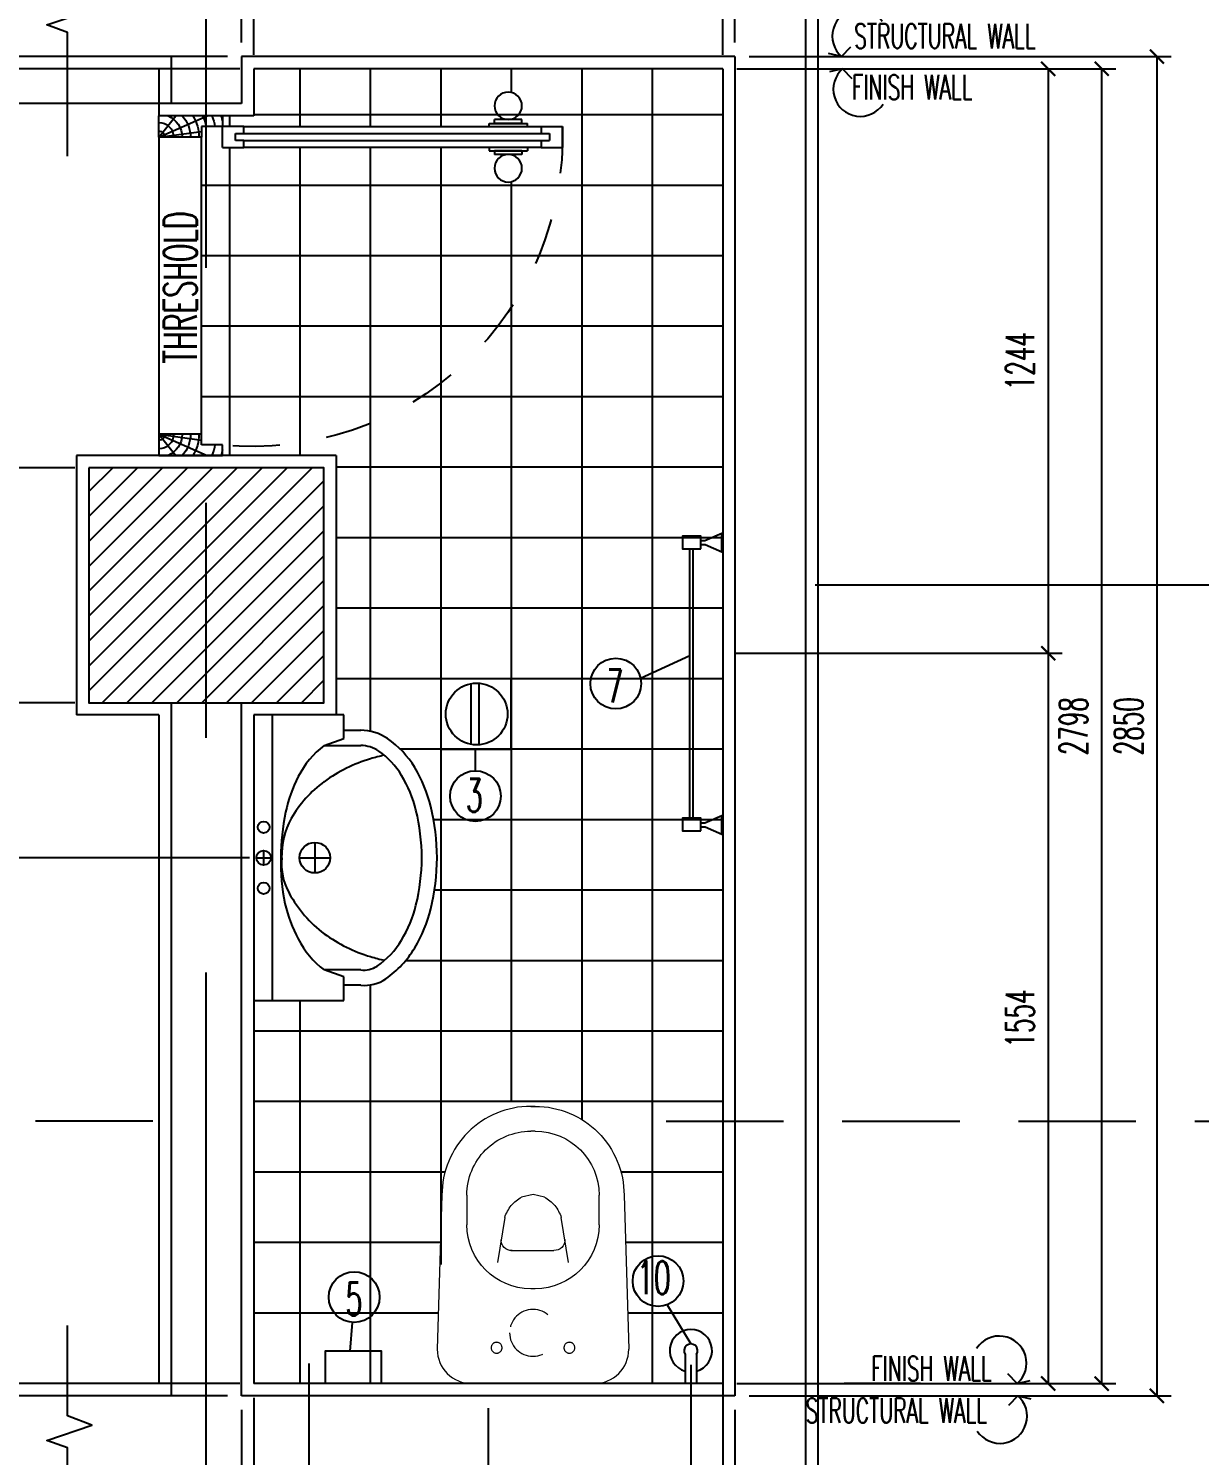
# Model space of a CAD drawing. Extents: x 417682.5 to 417711.4, y 43413.5 to 43433.4.
# Drawn here: x 417690.766 to 417693.258, y 43428.8 to 43431.837 of the extents above; entities that cross this region are included whole.
import ezdxf

# ---------------------------------------------------------------- set-up
doc = ezdxf.new("R2010")
doc.units = 0
doc.header["$MEASUREMENT"] = 0
doc.header["$PDMODE"] = 3
doc.header["$PDSIZE"] = 0.1
for name, pattern in [('CENTERX2', [4, 2.5, -0.5, 0.5, -0.5]), ('HIDDEN', [0.375, 0.25, -0.125]), ('HIDDEN2', [0.1875, 0.125, -0.0625])]:
    doc.linetypes.add(name, pattern=pattern)
doc.layers.get('0').update_dxf_attribs({"linetype": 'CONTINUOUS'})
doc.layers.get('DEFPOINTS').update_dxf_attribs({"linetype": 'CONTINUOUS'})
for name, color, linetype in [('2', 2, 'CONTINUOUS'), ('AXES', 11, 'CENTERX2'), ('COL', 2, 'CONTINUOUS'), ('DIM', 4, 'CONTINUOUS'), ('DIM-NEW', 4, 'CONTINUOUS'), ('Dimout', 4, 'CONTINUOUS'), ('DOOR', 4, 'CONTINUOUS'), ('DW', 7, 'CONTINUOUS'), ('ELE', 3, 'CONTINUOUS'), ('ELEV-MARK', 6, 'CONTINUOUS'), ('FIX', 3, 'CONTINUOUS'), ('HAT', 8, 'CONTINUOUS'), ('Hatch', 11, 'CONTINUOUS'), ('JUMP', 2, 'CONTINUOUS'), ('Plaster', 7, 'CONTINUOUS'), ('SUNI-FUR', 3, 'CONTINUOUS'), ('Tile', 5, 'CONTINUOUS'), ('TXT', 2, 'CONTINUOUS'), ('WALL', 6, 'CONTINUOUS')]:
    doc.layers.add(name, color=color, linetype=linetype)
doc.styles.add('ROMANS', font='ROMANS.shx', dxfattribs={"width": 0.6})
doc.dimstyles.new('R50', dxfattribs={"dimscale": 0, "dimtxt": 0.06, "dimasz": 0.03, "dimexe": 0.03, "dimexo": 0.03, "dimgap": 0.03, "dimtad": 1, "dimdec": 0, "dimlfac": 1000, "dimzin": 13, "dimdsep": 46, "dimtxsty": 'ROMANS', "dimblk": 'ARCHTICK', "dimcen": 0.09, "dimclrd": 4, "dimclre": 4, "dimclrt": 2, "dimadec": 0, "dimazin": 0, "dimtfac": 1, "dimtdec": 0, "dimtofl": 0, "dimtmove": 2, "dimatfit": 3, "dimldrblk": 'CLOSEDBLANK', "dimfxl": 0, "dimtolj": 1, "dimtzin": 0, "dimarcsym": 0})

# ---------------------------------------------------------------- blocks, each defined once
blk = doc.blocks.new('*X13')
at = {"color": 0}
for p, q in [((38539.2, 47926.1), (39014.2, 48401)), ((38539.2, 47979.1), (38961.1, 48401)), ((38539.2, 48032.1), (38908.1, 48401)), ((38539.2, 48085.2), (38855.1, 48401)), ((38539.2, 48138.2), (38802, 48401)), ((38539.2, 48191.2), (38749, 48401)), ((38539.2, 48244.3), (38696, 48401)), ((38539.2, 48297.3), (38642.9, 48401)), ((38539.2, 48350.3), (38589.9, 48401)), ((38567.2, 47901), (39039.2, 48373)), ((38620.2, 47901), (39039.2, 48320)), ((38673.3, 47901), (39039.2, 48267)), ((38726.3, 47901), (39039.2, 48213.9)), ((38779.3, 47901), (39039.2, 48160.9)), ((38832.4, 47901), (39039.2, 48107.9)), ((38885.4, 47901), (39039.2, 48054.8)), ((38938.4, 47901), (39039.2, 48001.8)), ((38991.5, 47901), (39039.2, 47948.8))]:
    blk.add_line(p, q, dxfattribs=at)
blk = doc.blocks.new('COL50')
at = {"layer": 'COL'}
blk.add_lwpolyline([(-250, 250), (-250, -250), (250, -250), (250, 250)], close=True, dxfattribs=at)
blk = doc.blocks.new('A$C3CD36B94')
at = {"layer": 'DOOR', "color": 0, "linetype": 'ByBlock'}
for p, q in [((105.9, 950.4), (55.9, 950.4)), ((55.9, 800.4), (55.9, 950.4)), ((105.9, 850.4), (105.9, 950.4)), ((805.9, 950.4), (855.9, 950.4)), ((805.9, 850.4), (805.9, 950.4)), ((855.9, 800.4), (855.9, 950.4)), ((855.9, 950.4), (855.9, 800.4)), ((80.9, 850.4), (105.9, 850.4)), ((80.9, 800.4), (80.9, 850.4)), ((830.9, 850.4), (805.9, 850.4)), ((830.9, 800.4), (830.9, 850.4)), ((55.9, 800.4), (80.9, 800.4)), ((130.9, 800.4), (80.9, 800.4)), ((80.9, 750.4), (80.9, 800.4)), ((130.9, 800.4), (130.9, 750.4)), ((855.9, 800.4), (830.9, 800.4)), ((97.9, 750.4), (80.9, 750.4)), ((113.9, 770.4), (97.9, 770.4)), ((97.9, 770.4), (97.9, 750.4)), ((113.9, 750.4), (113.9, 770.4)), ((130.9, 750.4), (113.9, 750.4)), ((73.7, 172.8), (73.7, 82.8)), ((80.9, 172.8), (73.7, 172.8)), ((130.9, 172.8), (138.1, 172.8)), ((138.1, 172.8), (138.1, 82.8)), ((64.7, 95.4), (64.7, 160.2)), ((73.7, 160.2), (64.7, 160.2)), ((73.7, 95.4), (73.7, 160.2)), ((138.1, 95.4), (138.1, 160.2)), ((138.1, 160.2), (147.1, 160.2)), ((147.1, 95.4), (147.1, 160.2)), ((73.7, 95.4), (64.7, 95.4)), ((80.9, 82.8), (73.7, 82.8)), ((130.9, 82.8), (138.1, 82.8)), ((138.1, 95.4), (147.1, 95.4)), ((80.9, 50.4), (80.9, 0.4)), ((80.9, 50.4), (97.9, 50.4)), ((97.9, 50.4), (97.9, 30.4)), ((113.9, 50.4), (113.9, 30.4)), ((113.9, 50.4), (130.9, 50.4)), ((130.9, 50.4), (130.9, 0.4)), ((130.9, 0.4), (80.9, 0.4)), ((80.9, 0.4), (130.9, 0.4)), ((97.9, 30.4), (113.9, 30.4))]:
    blk.add_line(p, q, dxfattribs=at)
at = {"layer": 'DOOR', "color": 9, "linetype": 'ByBlock'}
for p, q in [((105.9, 950.4), (55.9, 910.3)), ((105.9, 950.4), (55.9, 836.7)), ((105.9, 950.4), (92.6, 850.4)), ((805.9, 950.4), (819.3, 850.4)), ((805.9, 950.4), (855.9, 836.7)), ((805.9, 950.4), (855.9, 910.3))]:
    blk.add_line(p, q, dxfattribs=at)
at = {"layer": 'DOOR', "linetype": 'ByBlock'}
for p, q in [((80.9, 750.4), (80.9, 50.4)), ((97.9, 750.4), (97.9, 50.4)), ((113.9, 750.4), (113.9, 50.4)), ((130.9, 50.4), (130.9, 750.4))]:
    blk.add_line(p, q, dxfattribs=at)
at = {"layer": 'DOOR', "color": 0, "linetype": 'ByBlock'}
for centre in [(32.4, 127.8), (179.5, 127.8)]:
    blk.add_circle(centre, 32.4, dxfattribs=at)
at = {"layer": 'DOOR', "color": 9, "linetype": 'ByBlock'}
for centre, radius, start, end in [((105.9, 950.4), 34.4, 180, 270), ((105.9, 950.4), 14.4, 180, 270), ((805.9, 950.4), 34.4, 270, 0), ((805.9, 950.4), 14.4, 270, 0), ((105.9, 950.4), 54.4, 203.2074, 270), ((805.9, 950.4), 54.4, 270, 336.7926), ((105.9, 950.4), 74.4, 227.7764, 270), ((805.9, 950.4), 74.4, 270, 312.2236), ((105.9, 950.4), 94.4, 238.0182, 270), ((105.9, 950.4), 114.4, 244.0838, 257.3774), ((805.9, 950.4), 94.4, 270, 301.9818), ((105.9, 950.4), 134.4, 248.1598, 259.28), ((805.9, 950.4), 134.4, 280.72, 291.8402), ((105.9, 950.4), 154.4, 251.1053, 256.2858), ((805.9, 950.4), 154.4, 283.7142, 288.8947)]:
    blk.add_arc(centre, radius, start, end, dxfattribs=at)
at = {"layer": 'DOOR', "linetype": 'HIDDEN', "ltscale": 0.5}
blk.add_arc((105.9, 728.6), 728.6, 268.0335, 5.6617, dxfattribs=at)
blk = doc.blocks.new('WC')
at = {"layer": 'FIX', "lineweight": 20}
for p, q in [((475, 140.8), (538, 140.8)), ((394.8, 75.7), (490.4, 60.1)), ((339, 4.8), (339, -4.8)), ((533.7, 24.2), (539.5, 0)), ((539.5, 0), (533.7, -24.2)), ((674, 4.8), (674, -4.8)), ((490.4, -60.1), (394.8, -75.7)), ((538, -140.8), (475, -140.8)), ((213.2, -203.8), (210, -203.8))]:
    blk.add_line(p, q, dxfattribs=at)
at = {"layer": 'FIX', "linetype": 'Continuous', "lineweight": 20}
blk.add_line((420.1, -47.3), (420.4, 44.6), dxfattribs=at)
at = {"layer": 'FIX', "lineweight": 20}
for points in [[(210, -203.8, -0.414214), (137, -130.8), (137, 0), (137, 130.8, -0.414214), (210, 203.8)], [(727, -4.8), (727, 4.8, 0.414214), (538, 193.8), (210, 203.8)], [(727, 4.8), (727, -4.8, -0.414214), (538, -193.8), (210, -203.8)]]:
    blk.add_lwpolyline(points, format="xyb", dxfattribs=at)
at = {"layer": 'FIX', "linetype": 'HIDDEN', "lineweight": 20, "ltscale": 0.05}
for centre in [(213.2, 77.5), (213.2, -77.5)]:
    blk.add_circle(centre, 11.6, dxfattribs=at)
at = {"layer": 'FIX', "linetype": 'HIDDEN2', "lineweight": 20, "ltscale": 0.3}
blk.add_circle((245, 0), 49.8, dxfattribs=at)
at = {"layer": 'FIX', "lineweight": 20}
for centre, radius, start, end in [((475, 4.8), 136, 90, 180), ((538, 4.8), 136, 360, 90), ((464.4, -17.6), 82, 51.0758, 71.504), ((473, -6.9), 68.2, 27.1532, 51.0758), ((475, -4.8), 136, 180, 270), ((473, 6.9), 68.2, 308.9242, 332.8468), ((538, -4.8), 136, 270, 0), ((464.4, 17.6), 82, 288.496, 308.9242)]:
    blk.add_arc(centre, radius, start, end, dxfattribs=at)
at = {"layer": 'FIX', "linetype": 'Continuous', "lineweight": 20}
for centre, start, end in [((442.7, 45.5), 88.3879, 182.3338), ((442.4, -45.6), 177.6662, 271.6121)]:
    blk.add_arc(centre, 22.3, start, end, dxfattribs=at)
blk = doc.blocks.new('3')
at = {"layer": 'SUNI-FUR', "linetype": 'Continuous'}
for p, q in [((-0.3039, 0), (-0.3039, -0.1919)), ((0.3039, 0), (-0.3039, 0)), ((0.3039, -0.1919), (0.3039, 0)), ((0.0156, -0.021), (-0.0155, -0.021)), ((0, -0.0055), (0, -0.0366)), ((0.3039, -0.039), (-0.3039, -0.039)), ((0, -0.0975), (0, -0.1625)), ((-0.2537, -0.1919), (-0.2387, -0.1496)), ((-0.2389, -0.2275), (-0.2389, -0.15)), ((0.0325, -0.13), (-0.0325, -0.13)), ((0.2387, -0.1496), (0.2537, -0.1919)), ((0.2389, -0.15), (0.2389, -0.2275)), ((-0.3039, -0.1919), (-0.2537, -0.1919)), ((-0.2714, -0.2275), (-0.2714, -0.1919)), ((0.2537, -0.1919), (0.3039, -0.1919)), ((0.2714, -0.1919), (0.2714, -0.2275))]:
    blk.add_line(p, q, dxfattribs=at)
for centre, radius in [((-0.065, -0.021), 0.0124), ((0, -0.021), 0.0155), ((0.065, -0.021), 0.0124), ((0, -0.13), 0.0325)]:
    blk.add_circle(centre, radius, dxfattribs=at)
for centre, radius, start, end in [((-0.0078, -0.528), 0.4705, 89.0532, 100.9895), ((-0.012, -0.189), 0.1301, 84.8536, 119.4454), ((0.0031, -0.2275), 0.1682, 61.4441, 91.1678), ((0, -0.5271), 0.4694, 78.0637, 90), ((-0.028, -0.3651), 0.3068, 103.0865, 118.1878), ((0.0537, -0.3121), 0.2697, 118.7422, 143.0578), ((-0.0403, -0.2967), 0.2498, 35.9608, 60.2764), ((0.0338, -0.3673), 0.3061, 62.9623, 78.0637), ((-0.0851, -0.2667), 0.1932, 117.0377, 142.6695), ((0.0851, -0.2667), 0.1932, 37.3305, 62.9623), ((0.104, -0.3429), 0.3284, 144.0392, 163.2739), ((-0.104, -0.3429), 0.3284, 16.7261, 35.9608), ((-0.1911, -0.2352), 0.0807, 174.5539, 214.673), ((-0.1868, -0.2338), 0.0525, 173.0893, 213.2084), ((0.1708, -0.2275), 0.068, 325.327, 0), ((0.1708, -0.2275), 0.1005, 325.327, 0), ((-0.0828, -0.1603), 0.1798, 214.673, 239.0867), ((0.2045, -0.3731), 0.4333, 163.2739, 167.375), ((0.0893, -0.1711), 0.1672, 300.9133, 325.327), ((-0.2045, -0.3731), 0.4333, 12.7359, 16.7261), ((-0.0828, -0.1603), 0.2123, 214.673, 239.0867), ((0.0893, -0.1711), 0.1997, 300.9133, 325.327), ((-0.0354, -0.0811), 0.2721, 239.0867, 256.0699), ((0.0354, -0.0811), 0.2721, 283.9301, 300.9133), ((-0.0354, -0.0811), 0.3046, 239.0867, 256.0699), ((0, 0.0617), 0.4192, 256.0699, 270), ((0, 0.0617), 0.4192, 270, 283.9301), ((0.0354, -0.0811), 0.3046, 283.9301, 300.9133), ((0, 0.0617), 0.4517, 256.0699, 270), ((0, 0.0617), 0.4517, 270, 283.9301)]:
    blk.add_arc(centre, radius, start, end, dxfattribs=at)
blk = doc.blocks.new('A$C31925312')
at = {"layer": 'FIX'}
for p, q in [((0.0486, 0.625), (0.0838, 0.6402)), ((0.0838, 0.6402), (0.0859, 0.6402)), ((0.0838, 0.6402), (0.0838, 0.6007)), ((0.0845, 0.6402), (0.0845, 0.6007)), ((0.085, 0.6402), (0.085, 0.6007)), ((0.0856, 0.6402), (0.0856, 0.6007)), ((0.0395, 0.625), (0.0486, 0.625)), ((0.0395, 0.6163), (0.0476, 0.6163)), ((0.0476, 0.6163), (0.0838, 0.6007)), ((0.0224, 0.6066), (0.0159, 0.6066)), ((0.0838, 0.6007), (0.0859, 0.6007)), ((0.0486, 0.0242), (0.0838, 0.0394)), ((0.0838, 0.0394), (0.0838, 0)), ((0.0838, 0.0394), (0.0859, 0.0394)), ((0.0845, 0.0394), (0.0845, 0)), ((0.085, 0.0394), (0.085, 0)), ((0.0856, 0.0394), (0.0856, 0)), ((0.0395, 0.0242), (0.0486, 0.0242)), ((0.0395, 0.0156), (0.0476, 0.0156)), ((0.0476, 0.0156), (0.0838, 0)), ((0.0838, 0), (0.0859, 0))]:
    blk.add_line(p, q, dxfattribs=at)
for points in [[(0.0395, 0.6333), (0.0395, 0.6065), (0, 0.6065), (0, 0.6333)], [(0.0395, 0.0333), (0.0395, 0.0065), (0, 0.0065), (0, 0.0333)]]:
    blk.add_lwpolyline(points, close=True, dxfattribs=at)
blk.add_lwpolyline([(0.0159, 0.6066), (0.0159, 0.0333), (0.0224, 0.0333), (0.0224, 0.6066)], dxfattribs=at)
blk = doc.blocks.new('A$C67076F16')
at = {"layer": 'DIM-NEW'}
for p, q in [((0.0127, 0.0913), (0.1876, 0.0913)), ((0.0138, 0.1136), (0.1863, 0.1136))]:
    blk.add_line(p, q, dxfattribs=at)
at = {"layer": 'DW'}
blk.add_lwpolyline([(0, 0.2), (0, 0), (0.2, 0), (0.2, 0.2)], close=True, dxfattribs=at)
at = {"layer": 'FIX', "color": 2}
blk.add_circle((0.1, 0.0983), 0.0876, dxfattribs=at)
blk = doc.blocks.new('A$C785E76E1')
at = {"layer": 'JUMP'}
for p, q in [((0.033, 0.0529), (0.033, 0.1149)), ((0.057, 0.0529), (0.057, 0.1149))]:
    blk.add_line(p, q, dxfattribs=at)
for radius, start, end in [(0.045, 105.4782, 74.5218), (0.0144, 146.4427, 33.5573)]:
    blk.add_arc((0.045, 0.045), radius, start, end, dxfattribs=at)
blk = doc.blocks.new('_ARCHTICK')
at = {"color": 0, "linetype": 'ByBlock', "const_width": 0.15}
blk.add_lwpolyline([(-0.5, -0.5), (0.5, 0.5)], dxfattribs=at)
blk = doc.blocks.new('*D73')
at = {"layer": '2', "color": 4, "lineweight": -2}
for p, q in [((417691.3624, 43428.9956), (417691.3624, 43427.6276)), ((417691.7446, 43428.9007), (417691.7446, 43427.6276)), ((417691.3624, 43427.6576), (417691.7446, 43427.6576))]:
    blk.add_line(p, q, dxfattribs=at)
at = {"layer": 'DEFPOINTS', "color": 0}
for p in [(417691.3624, 43429.0256), (417691.7446, 43428.9307), (417691.7446, 43427.6576)]:
    blk.add_point(p, dxfattribs=at)
at = {"layer": '2', "color": 4, "lineweight": -2, "xscale": 0.03, "yscale": 0.03, "zscale": 0.03, "rotation": 180}
blk.add_blockref('_ARCHTICK', (417691.3624, 43427.6576), dxfattribs=at)
at = {"layer": '2', "color": 4, "lineweight": -2, "xscale": 0.03, "yscale": 0.03, "zscale": 0.03}
blk.add_blockref('_ARCHTICK', (417691.7446, 43427.6576), dxfattribs=at)
at = {"layer": '2', "color": 2, "insert": (417691.5535, 43427.7176), "char_height": 0.06, "attachment_point": 5, "style": 'ROMANS'}
blk.add_mtext('\\A1;382', dxfattribs=at)
blk = doc.blocks.new('_ClosedBlank')
at = {"color": 0, "linetype": 'ByBlock', "lineweight": -2}
for p, q in [((-1, 0.17), (0, 0)), ((-1, 0.17), (-1, -0.17)), ((0, 0), (-1, -0.17))]:
    blk.add_line(p, q, dxfattribs=at)
blk = doc.blocks.new('*D74')
at = {"layer": '2', "color": 4, "lineweight": -2}
for p, q in [((417692.1758, 43428.9931), (417692.1758, 43427.6276)), ((417691.7446, 43428.9007), (417691.7446, 43427.6276)), ((417691.7446, 43427.6576), (417692.1758, 43427.6576))]:
    blk.add_line(p, q, dxfattribs=at)
at = {"layer": 'DEFPOINTS', "color": 0}
for p in [(417692.1758, 43429.0231), (417691.7446, 43428.9307), (417692.1758, 43427.6576)]:
    blk.add_point(p, dxfattribs=at)
at = {"layer": '2', "color": 4, "lineweight": -2, "xscale": 0.03, "yscale": 0.03, "zscale": 0.03, "rotation": 180}
blk.add_blockref('_ARCHTICK', (417691.7446, 43427.6576), dxfattribs=at)
at = {"layer": '2', "color": 4, "lineweight": -2, "xscale": 0.03, "yscale": 0.03, "zscale": 0.03}
blk.add_blockref('_ARCHTICK', (417692.1758, 43427.6576), dxfattribs=at)
at = {"layer": '2', "color": 2, "insert": (417691.9602, 43427.7176), "char_height": 0.06, "attachment_point": 5, "style": 'ROMANS'}
blk.add_mtext('\\A1;431', dxfattribs=at)
blk = doc.blocks.new('*D57')
at = {"layer": '2', "color": 4, "lineweight": -2}
for p, q in [((417692.1758, 43428.9931), (417692.1758, 43427.6276)), ((417692.2436, 43428.9931), (417692.2436, 43427.6276)), ((417692.1758, 43427.6576), (417692.2436, 43427.6576))]:
    blk.add_line(p, q, dxfattribs=at)
at = {"layer": 'DEFPOINTS', "color": 0}
for p in [(417692.1758, 43429.0231), (417692.2436, 43429.0231), (417692.2436, 43427.6576)]:
    blk.add_point(p, dxfattribs=at)
at = {"layer": '2', "color": 4, "lineweight": -2, "xscale": 0.03, "yscale": 0.03, "zscale": 0.03, "rotation": 180}
blk.add_blockref('_ARCHTICK', (417692.1758, 43427.6576), dxfattribs=at)
at = {"layer": '2', "color": 4, "lineweight": -2, "xscale": 0.03, "yscale": 0.03, "zscale": 0.03}
blk.add_blockref('_ARCHTICK', (417692.2436, 43427.6576), dxfattribs=at)
at = {"layer": '2', "color": 2, "insert": (417692.2097, 43427.5951), "char_height": 0.06, "attachment_point": 5, "style": 'ROMANS'}
blk.add_mtext('\\A1;68', dxfattribs=at)
blk = doc.blocks.new('*D58')
at = {"layer": '2', "color": 4, "lineweight": -2}
for p, q in [((417691.2456, 43428.9232), (417691.2456, 43427.6276)), ((417691.3624, 43428.9232), (417691.3624, 43427.6276)), ((417691.3624, 43427.6576), (417691.2456, 43427.6576))]:
    blk.add_line(p, q, dxfattribs=at)
at = {"layer": 'DEFPOINTS', "color": 0}
for p in [(417691.2456, 43428.9532), (417691.3624, 43428.9532), (417691.2456, 43427.6576)]:
    blk.add_point(p, dxfattribs=at)
at = {"layer": '2', "color": 4, "lineweight": -2, "xscale": 0.03, "yscale": 0.03, "zscale": 0.03, "rotation": 180}
blk.add_blockref('_ARCHTICK', (417691.2456, 43427.6576), dxfattribs=at)
at = {"layer": '2', "color": 4, "lineweight": -2, "xscale": 0.03, "yscale": 0.03, "zscale": 0.03}
blk.add_blockref('_ARCHTICK', (417691.3624, 43427.6576), dxfattribs=at)
at = {"layer": '2', "color": 2, "insert": (417691.304, 43427.5905), "char_height": 0.06, "attachment_point": 5, "style": 'ROMANS'}
blk.add_mtext('\\A1;117', dxfattribs=at)
blk = doc.blocks.new('*D60')
at = {"layer": '2', "color": 4, "lineweight": -2}
for p, q in [((417691.2196, 43428.8972), (417691.2196, 43427.3958)), ((417692.2696, 43428.8972), (417692.2696, 43427.3958)), ((417691.2196, 43427.4258), (417692.2696, 43427.4258))]:
    blk.add_line(p, q, dxfattribs=at)
at = {"layer": 'DEFPOINTS', "color": 0}
for p in [(417691.2196, 43428.9272), (417692.2696, 43428.9272), (417692.2696, 43427.4258)]:
    blk.add_point(p, dxfattribs=at)
at = {"layer": '2', "color": 4, "lineweight": -2, "xscale": 0.03, "yscale": 0.03, "zscale": 0.03, "rotation": 180}
blk.add_blockref('_ARCHTICK', (417691.2196, 43427.4258), dxfattribs=at)
at = {"layer": '2', "color": 4, "lineweight": -2, "xscale": 0.03, "yscale": 0.03, "zscale": 0.03}
blk.add_blockref('_ARCHTICK', (417692.2696, 43427.4258), dxfattribs=at)
at = {"layer": '2', "color": 2, "insert": (417691.7446, 43427.4858), "char_height": 0.06, "attachment_point": 5, "style": 'ROMANS'}
blk.add_mtext('\\A1;1050', dxfattribs=at)
blk = doc.blocks.new('*D61')
at = {"layer": '2', "color": 4, "lineweight": -2}
for p, q in [((417692.2736, 43431.7512), (417692.9661, 43431.7512)), ((417692.9361, 43431.7512), (417692.9361, 43430.5073)), ((417692.2996, 43430.5073), (417692.9661, 43430.5073))]:
    blk.add_line(p, q, dxfattribs=at)
at = {"layer": 'DEFPOINTS', "color": 0}
for p in [(417692.2436, 43431.7512), (417692.2696, 43430.5073), (417692.9361, 43430.5073)]:
    blk.add_point(p, dxfattribs=at)
at = {"layer": '2', "color": 4, "lineweight": -2, "xscale": 0.03, "yscale": 0.03, "zscale": 0.03}
for p, rotation in [((417692.9361, 43431.7512), 90), ((417692.9361, 43430.5073), 270)]:
    blk.add_blockref('_ARCHTICK', p, dxfattribs=dict(at, rotation=rotation))
at = {"layer": '2', "color": 2, "insert": (417692.8761, 43431.1292), "char_height": 0.06, "attachment_point": 5, "rotation": 90, "style": 'ROMANS'}
blk.add_mtext('\\A1;1244', dxfattribs=at)
blk = doc.blocks.new('*D62')
at = {"layer": '2', "color": 4, "lineweight": -2}
for p, q in [((417692.2681, 43430.5073), (417692.9661, 43430.5073)), ((417692.9361, 43430.5073), (417692.9361, 43428.9532)), ((417692.2736, 43428.9532), (417692.9661, 43428.9532))]:
    blk.add_line(p, q, dxfattribs=at)
at = {"layer": 'DEFPOINTS', "color": 0}
for p in [(417692.2381, 43430.5073), (417692.2436, 43428.9532), (417692.9361, 43428.9532)]:
    blk.add_point(p, dxfattribs=at)
at = {"layer": '2', "color": 4, "lineweight": -2, "xscale": 0.03, "yscale": 0.03, "zscale": 0.03}
for p, rotation in [((417692.9361, 43430.5073), 90), ((417692.9361, 43428.9532), 270)]:
    blk.add_blockref('_ARCHTICK', p, dxfattribs=dict(at, rotation=rotation))
at = {"layer": '2', "color": 2, "insert": (417692.8761, 43429.7302), "char_height": 0.06, "attachment_point": 5, "rotation": 90, "style": 'ROMANS'}
blk.add_mtext('\\A1;1554', dxfattribs=at)
blk = doc.blocks.new('*D63')
at = {"layer": '2', "color": 4, "lineweight": -2}
for p, q in [((417692.2927, 43431.7512), (417693.0801, 43431.7512)), ((417693.0501, 43428.9532), (417693.0501, 43431.7512)), ((417692.2927, 43428.9532), (417693.0801, 43428.9532))]:
    blk.add_line(p, q, dxfattribs=at)
at = {"layer": 'DEFPOINTS', "color": 0}
for p in [(417692.2627, 43431.7512), (417693.0501, 43431.7512), (417692.2627, 43428.9532)]:
    blk.add_point(p, dxfattribs=at)
at = {"layer": '2', "color": 4, "lineweight": -2, "xscale": 0.03, "yscale": 0.03, "zscale": 0.03}
for p, rotation in [((417693.0501, 43431.7512), 90), ((417693.0501, 43428.9532), 270)]:
    blk.add_blockref('_ARCHTICK', p, dxfattribs=dict(at, rotation=rotation))
at = {"layer": '2', "color": 2, "insert": (417692.9901, 43430.3522), "char_height": 0.06, "attachment_point": 5, "rotation": 90, "style": 'ROMANS'}
blk.add_mtext('\\A1;2798', dxfattribs=at)
blk = doc.blocks.new('*D64')
at = {"layer": '2', "color": 4, "lineweight": -2}
for p, q in [((417692.2996, 43431.7772), (417693.1976, 43431.7772)), ((417693.1676, 43431.7772), (417693.1676, 43428.9272)), ((417692.2996, 43428.9272), (417693.1976, 43428.9272))]:
    blk.add_line(p, q, dxfattribs=at)
at = {"layer": 'DEFPOINTS', "color": 0}
for p in [(417692.2696, 43431.7772), (417692.2696, 43428.9272), (417693.1676, 43428.9272)]:
    blk.add_point(p, dxfattribs=at)
at = {"layer": '2', "color": 4, "lineweight": -2, "xscale": 0.03, "yscale": 0.03, "zscale": 0.03}
for p, rotation in [((417693.1676, 43431.7772), 90), ((417693.1676, 43428.9272), 270)]:
    blk.add_blockref('_ARCHTICK', p, dxfattribs=dict(at, rotation=rotation))
at = {"layer": '2', "color": 2, "insert": (417693.1076, 43430.3522), "char_height": 0.06, "attachment_point": 5, "rotation": 90, "style": 'ROMANS'}
blk.add_mtext('\\A1;2850', dxfattribs=at)
blk = doc.blocks.new('*D65')
at = {"layer": '2', "color": 4, "lineweight": -2}
for p, q in [((417691.2456, 43431.7812), (417691.2456, 43432.4735)), ((417692.2436, 43431.7812), (417692.2436, 43432.4735)), ((417692.2436, 43432.4435), (417691.2456, 43432.4435))]:
    blk.add_line(p, q, dxfattribs=at)
at = {"layer": 'DEFPOINTS', "color": 0}
for p in [(417691.2456, 43432.4435), (417691.2456, 43431.7512), (417692.2436, 43431.7512)]:
    blk.add_point(p, dxfattribs=at)
at = {"layer": '2', "color": 4, "lineweight": -2, "xscale": 0.03, "yscale": 0.03, "zscale": 0.03, "rotation": 180}
blk.add_blockref('_ARCHTICK', (417691.2456, 43432.4435), dxfattribs=at)
at = {"layer": '2', "color": 4, "lineweight": -2, "xscale": 0.03, "yscale": 0.03, "zscale": 0.03}
blk.add_blockref('_ARCHTICK', (417692.2436, 43432.4435), dxfattribs=at)
at = {"layer": '2', "color": 2, "insert": (417691.7446, 43432.5035), "char_height": 0.06, "attachment_point": 5, "style": 'ROMANS'}
blk.add_mtext('\\A1;998', dxfattribs=at)
blk = doc.blocks.new('*D66')
at = {"layer": '2', "color": 4, "lineweight": -2}
for p, q in [((417691.2196, 43431.8072), (417691.2196, 43432.5787)), ((417692.2696, 43431.8072), (417692.2696, 43432.5787)), ((417692.2696, 43432.5487), (417691.2196, 43432.5487))]:
    blk.add_line(p, q, dxfattribs=at)
at = {"layer": 'DEFPOINTS', "color": 0}
for p in [(417691.2196, 43432.5487), (417691.2196, 43431.7772), (417692.2696, 43431.7772)]:
    blk.add_point(p, dxfattribs=at)
at = {"layer": '2', "color": 4, "lineweight": -2, "xscale": 0.03, "yscale": 0.03, "zscale": 0.03, "rotation": 180}
blk.add_blockref('_ARCHTICK', (417691.2196, 43432.5487), dxfattribs=at)
at = {"layer": '2', "color": 4, "lineweight": -2, "xscale": 0.03, "yscale": 0.03, "zscale": 0.03}
blk.add_blockref('_ARCHTICK', (417692.2696, 43432.5487), dxfattribs=at)
at = {"layer": '2', "color": 2, "insert": (417691.7446, 43432.6087), "char_height": 0.06, "attachment_point": 5, "style": 'ROMANS'}
blk.add_mtext('\\A1;1050', dxfattribs=at)
blk = doc.blocks.new('*D67')
at = {"layer": '2', "color": 4, "lineweight": -2}
for p, q in [((417691.2156, 43431.7512), (417690.0981, 43431.7512)), ((417690.1281, 43431.7512), (417690.1281, 43431.6772)), ((417691.1896, 43431.6772), (417690.0981, 43431.6772))]:
    blk.add_line(p, q, dxfattribs=at)
at = {"layer": 'DEFPOINTS', "color": 0}
for p in [(417691.2456, 43431.7512), (417690.1281, 43431.6772), (417691.2196, 43431.6772)]:
    blk.add_point(p, dxfattribs=at)
at = {"layer": '2', "color": 4, "lineweight": -2, "xscale": 0.03, "yscale": 0.03, "zscale": 0.03}
for p, rotation in [((417690.1281, 43431.7512), 90), ((417690.1281, 43431.6772), 270)]:
    blk.add_blockref('_ARCHTICK', p, dxfattribs=dict(at, rotation=rotation))
at = {"layer": '2', "color": 2, "insert": (417690.0231, 43431.7142), "char_height": 0.06, "attachment_point": 5, "rotation": 90, "style": 'ROMANS'}
blk.add_mtext('\\A1;74', dxfattribs=at)
blk = doc.blocks.new('*D68')
at = {"layer": '2', "color": 4, "lineweight": -2}
for p, q in [((417691.1896, 43431.6772), (417690.0981, 43431.6772)), ((417690.1281, 43431.6772), (417690.1281, 43430.9022)), ((417690.8646, 43430.9022), (417690.0981, 43430.9022))]:
    blk.add_line(p, q, dxfattribs=at)
at = {"layer": 'DEFPOINTS', "color": 0}
for p in [(417691.2196, 43431.6772), (417690.1281, 43430.9022), (417690.8946, 43430.9022)]:
    blk.add_point(p, dxfattribs=at)
at = {"layer": '2', "color": 4, "lineweight": -2, "xscale": 0.03, "yscale": 0.03, "zscale": 0.03}
for p, rotation in [((417690.1281, 43431.6772), 90), ((417690.1281, 43430.9022), 270)]:
    blk.add_blockref('_ARCHTICK', p, dxfattribs=dict(at, rotation=rotation))
at = {"layer": '2', "color": 2, "insert": (417690.0681, 43431.2897), "char_height": 0.06, "attachment_point": 5, "rotation": 90, "style": 'ROMANS'}
blk.add_mtext('\\A1;775', dxfattribs=at)
blk = doc.blocks.new('*D69')
at = {"layer": '2', "color": 4, "lineweight": -2}
for p, q in [((417690.8646, 43430.9022), (417690.0981, 43430.9022)), ((417690.1281, 43430.9022), (417690.1281, 43430.4022)), ((417690.8646, 43430.4022), (417690.0981, 43430.4022))]:
    blk.add_line(p, q, dxfattribs=at)
at = {"layer": 'DEFPOINTS', "color": 0}
for p in [(417690.8946, 43430.9022), (417690.1281, 43430.4022), (417690.8946, 43430.4022)]:
    blk.add_point(p, dxfattribs=at)
at = {"layer": '2', "color": 4, "lineweight": -2, "xscale": 0.03, "yscale": 0.03, "zscale": 0.03}
for p, rotation in [((417690.1281, 43430.9022), 90), ((417690.1281, 43430.4022), 270)]:
    blk.add_blockref('_ARCHTICK', p, dxfattribs=dict(at, rotation=rotation))
at = {"layer": '2', "color": 2, "insert": (417690.0681, 43430.6522), "char_height": 0.06, "attachment_point": 5, "rotation": 90, "style": 'ROMANS'}
blk.add_mtext('\\A1;500', dxfattribs=at)
blk = doc.blocks.new('*D70')
at = {"layer": '2', "color": 4, "lineweight": -2}
for p, q in [((417690.8646, 43430.0723), (417690.0981, 43430.0723)), ((417690.1281, 43430.0723), (417690.1281, 43428.9532)), ((417691.2156, 43428.9532), (417690.0981, 43428.9532))]:
    blk.add_line(p, q, dxfattribs=at)
at = {"layer": 'DEFPOINTS', "color": 0}
for p in [(417690.8946, 43430.0723), (417690.1281, 43428.9532), (417691.2456, 43428.9532)]:
    blk.add_point(p, dxfattribs=at)
at = {"layer": '2', "color": 4, "lineweight": -2, "xscale": 0.03, "yscale": 0.03, "zscale": 0.03}
for p, rotation in [((417690.1281, 43430.0723), 90), ((417690.1281, 43428.9532), 270)]:
    blk.add_blockref('_ARCHTICK', p, dxfattribs=dict(at, rotation=rotation))
at = {"layer": '2', "color": 2, "insert": (417690.0681, 43429.5127), "char_height": 0.06, "attachment_point": 5, "rotation": 90, "style": 'ROMANS'}
blk.add_mtext('\\A1;1119', dxfattribs=at)
blk = doc.blocks.new('*D71')
at = {"layer": '2', "color": 4, "lineweight": -2}
for p, q in [((417691.2156, 43431.7512), (417689.9402, 43431.7512)), ((417689.9702, 43428.9532), (417689.9702, 43431.7512)), ((417691.2156, 43428.9532), (417689.9402, 43428.9532))]:
    blk.add_line(p, q, dxfattribs=at)
at = {"layer": 'DEFPOINTS', "color": 0}
for p in [(417689.9702, 43431.7512), (417691.2456, 43431.7512), (417691.2456, 43428.9532)]:
    blk.add_point(p, dxfattribs=at)
at = {"layer": '2', "color": 4, "lineweight": -2, "xscale": 0.03, "yscale": 0.03, "zscale": 0.03}
for p, rotation in [((417689.9702, 43431.7512), 90), ((417689.9702, 43428.9532), 270)]:
    blk.add_blockref('_ARCHTICK', p, dxfattribs=dict(at, rotation=rotation))
at = {"layer": '2', "color": 2, "insert": (417689.9102, 43430.3522), "char_height": 0.06, "attachment_point": 5, "rotation": 90, "style": 'ROMANS'}
blk.add_mtext('\\A1;2798', dxfattribs=at)
blk = doc.blocks.new('*D72')
at = {"layer": '2', "color": 4, "lineweight": -2}
for p, q in [((417691.1896, 43431.7772), (417689.8091, 43431.7772)), ((417689.8391, 43431.7772), (417689.8391, 43428.9272)), ((417691.1896, 43428.9272), (417689.8091, 43428.9272))]:
    blk.add_line(p, q, dxfattribs=at)
at = {"layer": 'DEFPOINTS', "color": 0}
for p in [(417691.2196, 43431.7772), (417689.8391, 43428.9272), (417691.2196, 43428.9272)]:
    blk.add_point(p, dxfattribs=at)
at = {"layer": '2', "color": 4, "lineweight": -2, "xscale": 0.03, "yscale": 0.03, "zscale": 0.03}
for p, rotation in [((417689.8391, 43431.7772), 90), ((417689.8391, 43428.9272), 270)]:
    blk.add_blockref('_ARCHTICK', p, dxfattribs=dict(at, rotation=rotation))
at = {"layer": '2', "color": 2, "insert": (417689.7791, 43430.3522), "char_height": 0.06, "attachment_point": 5, "rotation": 90, "style": 'ROMANS'}
blk.add_mtext('\\A1;2850', dxfattribs=at)
blk = doc.blocks.new('FINISH.WALL')
at = {"layer": 'DIM'}
blk.add_arc((-0.0435, 0.0496), 0.066, 311.2207, 146.8229, dxfattribs=at)
at = {"layer": 'WALL'}
for q in [(-0.0228, 0.0234), (0.0318, 0.0075)]:
    blk.add_line((0, 0), q, dxfattribs=at)
at = {"layer": 'TXT', "style": 'ROMANS', "width": 0.6}
blk.add_text('FINISH WALL', height=0.06, dxfattribs=at).set_placement((-0.3548, 0.0066))
blk = doc.blocks.new('STTRUC.WALL')
at = {"layer": 'DIM'}
blk.add_arc((-0.0435, -0.0496), 0.066, 213.1771, 48.7793, dxfattribs=at)
at = {"layer": 'WALL'}
for q in [(-0.0228, -0.0234), (0.0318, -0.0075)]:
    blk.add_line((0, 0), q, dxfattribs=at)
at = {"layer": 'TXT', "style": 'ROMANS', "width": 0.6}
blk.add_text('STRUCTURAL WALL', height=0.06, dxfattribs=at).set_placement((-0.516, -0.066))
blk = doc.blocks.new('STRUC.W')
at = {"layer": 'DIM'}
blk.add_arc((0.0435, 0.0496), 0.066, 33.1771, 228.7793, dxfattribs=at)
at = {"layer": 'WALL'}
for q in [(-0.0318, 0.0075), (0.0228, 0.0234)]:
    blk.add_line((0, 0), q, dxfattribs=at)
at = {"layer": 'TXT', "style": 'ROMANS', "width": 0.6}
blk.add_text('STRUCTURAL WALL', height=0.06, dxfattribs=at).set_placement((0.0308, 0.0198))
blk = doc.blocks.new('FINISH.W')
at = {"layer": 'DIM'}
blk.add_arc((0.0435, -0.0496), 0.066, 131.2207, 326.8229, dxfattribs=at)
at = {"layer": 'WALL'}
for q in [(-0.0318, -0.0075), (0.0228, -0.0234)]:
    blk.add_line((0, 0), q, dxfattribs=at)
at = {"layer": 'TXT', "style": 'ROMANS', "width": 0.6}
blk.add_text('FINISH WALL', height=0.06, dxfattribs=at).set_placement((0.0232, -0.0748))
blk = doc.blocks.new('*D183')
at = {"layer": 'DEFPOINTS', "color": 0}
for p in [(417690.8946, 43430.4022), (417690.1281, 43430.0723), (417691.2667, 43430.0723)]:
    blk.add_point(p, dxfattribs=at)
at = {"layer": 'Hatch', "color": 4, "lineweight": -2}
for p, q in [((417690.8646, 43430.4022), (417690.0981, 43430.4022)), ((417690.1281, 43430.4022), (417690.1281, 43430.0723)), ((417691.2367, 43430.0723), (417690.0981, 43430.0723))]:
    blk.add_line(p, q, dxfattribs=at)
at = {"layer": 'Hatch', "color": 4, "lineweight": -2, "xscale": 0.03, "yscale": 0.03, "zscale": 0.03}
for p, rotation in [((417690.1281, 43430.4022), 90), ((417690.1281, 43430.0723), 270)]:
    blk.add_blockref('_ARCHTICK', p, dxfattribs=dict(at, rotation=rotation))
at = {"layer": 'Hatch', "color": 2, "insert": (417690.0681, 43430.2372), "char_height": 0.06, "attachment_point": 5, "rotation": 90, "style": 'ROMANS'}
blk.add_mtext('\\A1;330', dxfattribs=at)

msp = doc.modelspace()

# ---------------------------------------------------------------- linework, layer by layer
at = {"layer": '2'}
for p, q in [((417691.0436, 43431.606), (417691.0436, 43430.9733)), ((417691.134, 43430.9733), (417691.134, 43431.606)), ((417692.0687, 43430.4543), (417692.1736, 43430.5024))]:
    msp.add_line(p, q, dxfattribs=at)
for points in [[(417690.8491, 43431.5653), (417690.8491, 43431.8288), (417690.8051, 43431.8448), (417690.9011, 43431.8768), (417690.8491, 43431.8968), (417690.8491, 43432.0894)], [(417690.8491, 43428.5529), (417690.8491, 43428.8164), (417690.8051, 43428.8324), (417690.9011, 43428.8644), (417690.8491, 43428.8844), (417690.8491, 43429.077)], [(417691.5176, 43428.9532), (417691.5176, 43429.0221), (417691.3976, 43429.0221), (417691.3976, 43428.9532)]]:
    msp.add_lwpolyline(points, dxfattribs=at)
at = {"layer": 'AXES'}
for p, q in [((417691.1446, 43427.3277), (417691.1446, 43432.7333)), ((417693.3858, 43430.6522), (417692.44, 43430.6522))]:
    msp.add_line(p, q, dxfattribs=at)
at = {"layer": 'DW'}
msp.add_line((417691.4551, 43429.0834), (417691.4503, 43429.0221), dxfattribs=at)
at = {"layer": 'ELE'}
for p, q in [((417691.7173, 43430.2573), (417691.7173, 43430.3054)), ((417692.125, 43429.1208), (417692.1758, 43429.0375))]:
    msp.add_line(p, q, dxfattribs=at)
at = {"layer": 'ELEV-MARK', "color": 6, "linetype": 'HIDDEN'}
for p, q in [((417691.0309, 43429.5114), (417689.4856, 43429.5114)), ((417692.1229, 43429.5114), (417693.6681, 43429.5114))]:
    msp.add_line(p, q, dxfattribs=at)
at = {"layer": 'FIX', "color": 2}
for centre in [(417692.016, 43430.4429), (417691.7173, 43430.2034), (417692.1059, 43429.1713), (417691.4592, 43429.1372)]:
    msp.add_circle(centre, 0.054, dxfattribs=at)
at = {"layer": 'Plaster'}
for p, q in [((417692.4456, 43431.9532), (417692.4456, 43428.5468)), ((417691.0436, 43431.7512), (417690.8491, 43431.7512)), ((417691.0436, 43431.7512), (417691.0436, 43431.6512)), ((417691.2456, 43431.7512), (417691.2456, 43431.6512)), ((417692.2436, 43431.7512), (417691.2456, 43431.7512)), ((417692.2436, 43431.7512), (417692.2436, 43428.9532)), ((417691.2456, 43431.6512), (417691.0436, 43431.6512)), ((417691.1936, 43431.6512), (417691.1936, 43431.6286)), ((417691.4206, 43430.9282), (417690.8686, 43430.9282)), ((417690.8686, 43430.9282), (417690.8686, 43430.3762)), ((417691.4206, 43430.9282), (417691.4206, 43430.3762)), ((417691.0436, 43430.3762), (417690.8686, 43430.3762)), ((417691.0436, 43430.3762), (417691.0436, 43428.9532)), ((417691.2456, 43430.3762), (417691.2456, 43428.9532)), ((417691.4206, 43430.3762), (417691.2456, 43430.3762)), ((417691.0436, 43428.9532), (417690.8491, 43428.9532)), ((417692.2436, 43428.9532), (417691.2456, 43428.9532)), ((417692.6643, 43428.9532), (417692.5018, 43428.9532))]:
    msp.add_line(p, q, dxfattribs=at)
at = {"layer": 'Tile'}
for p, q in [((417691.3436, 43431.7512), (417691.3436, 43431.6286)), ((417691.4936, 43431.7512), (417691.4936, 43431.6286)), ((417691.6436, 43431.7512), (417691.6436, 43431.6286)), ((417691.7936, 43431.7512), (417691.7936, 43431.701)), ((417691.9436, 43431.7512), (417691.9436, 43429.5152)), ((417692.0936, 43431.7512), (417692.0936, 43428.9532)), ((417692.2436, 43431.6532), (417691.2456, 43431.6532)), ((417691.1936, 43431.5834), (417691.1936, 43430.9282)), ((417691.3436, 43431.5834), (417691.3436, 43430.9282)), ((417691.4936, 43431.5834), (417691.4936, 43430.3415)), ((417691.6436, 43431.5834), (417691.6436, 43429.2063)), ((417692.2436, 43431.5032), (417691.134, 43431.5032)), ((417691.7936, 43431.511), (417691.7936, 43429.5532)), ((417692.2436, 43431.3532), (417691.134, 43431.3532)), ((417692.2436, 43431.2032), (417691.134, 43431.2032)), ((417692.2436, 43431.0532), (417691.134, 43431.0532)), ((417692.2436, 43430.9032), (417691.4206, 43430.9032)), ((417692.2436, 43430.7532), (417691.4206, 43430.7532)), ((417692.2436, 43430.6032), (417691.4206, 43430.6032)), ((417692.2436, 43430.4532), (417691.4206, 43430.4532)), ((417692.2436, 43430.3032), (417691.5576, 43430.3032)), ((417692.2436, 43430.1532), (417691.6283, 43430.1532)), ((417692.2436, 43430.0032), (417691.6303, 43430.0032)), ((417692.2436, 43429.8532), (417691.5687, 43429.8532)), ((417691.4936, 43429.8016), (417691.4936, 43428.9532)), ((417691.3436, 43429.7684), (417691.3436, 43428.9532)), ((417692.2436, 43429.7032), (417691.2456, 43429.7032)), ((417692.2436, 43429.5532), (417691.2456, 43429.5532)), ((417691.6524, 43429.4032), (417691.2456, 43429.4032)), ((417692.2436, 43429.4032), (417692.0272, 43429.4032)), ((417691.6458, 43429.2532), (417691.2456, 43429.2532)), ((417692.2436, 43429.2532), (417692.0374, 43429.2532)), ((417691.639, 43429.1032), (417691.2456, 43429.1032)), ((417692.2436, 43429.1032), (417692.0436, 43429.1032))]:
    msp.add_line(p, q, dxfattribs=at)
at = {"layer": 'WALL'}
for p, q in [((417692.4196, 43431.9272), (417692.4196, 43428.5468)), ((417691.0696, 43431.7772), (417690.8491, 43431.7772)), ((417691.0696, 43431.7772), (417691.0696, 43431.6772)), ((417692.2696, 43431.7772), (417691.2196, 43431.7772)), ((417691.2196, 43431.7772), (417691.2196, 43431.6772)), ((417692.2696, 43431.7772), (417692.2696, 43428.9272)), ((417691.2196, 43431.6772), (417691.0696, 43431.6772)), ((417691.0696, 43430.4022), (417691.0696, 43428.9272)), ((417691.2196, 43428.9272), (417691.2196, 43430.4022)), ((417691.0696, 43428.9272), (417690.8491, 43428.9272)), ((417692.2696, 43428.9272), (417691.2196, 43428.9272))]:
    msp.add_line(p, q, dxfattribs=at)

# ---------------------------------------------------------------- block references
at = {"layer": 'COL', "xscale": 0.001000000047497451, "yscale": 0.0009999999892897904, "zscale": 0.001}
msp.add_blockref('COL50', (417691.1446, 43430.6522), dxfattribs=at)
at = {"layer": 'Dimout', "xscale": -1, "rotation": 180}
msp.add_blockref('A$C31925312', (417692.1577, 43430.7628), dxfattribs=at)
at = {"layer": 'Dimout', "xscale": 0.75, "yscale": 0.75, "zscale": 0.75, "rotation": 90}
msp.add_blockref('A$C67076F16', (417691.7936, 43430.3031), dxfattribs=at)
at = {"layer": 'Dimout', "rotation": 180}
msp.add_blockref('A$C785E76E1', (417692.2208, 43429.0681), dxfattribs=at)
at = {"layer": 'DOOR', "color": 0, "xscale": -0.0009037500024442123, "yscale": 0.0009037500024442123, "zscale": 0.0009037499900633306, "rotation": 90}
msp.add_blockref('A$C3CD36B94', (417691.9026, 43431.7017), dxfattribs=at)
at = {"layer": 'HAT', "xscale": 0.001000000047497451, "yscale": 0.0009999999892897904, "zscale": 0.001}
msp.add_blockref('*X13', (417652.3554, 43382.5012), dxfattribs=at)
at = {"layer": 'SUNI-FUR', "rotation": 90}
msp.add_blockref('3', (417691.2456, 43430.0723), dxfattribs=at)
at = {"layer": 'WALL', "xscale": 0.874999999996362, "yscale": 0.874999999996362, "zscale": 0.875}
for name, p in [('STRUC.W', (417692.4964, 43431.7772)), ('FINISH.W', (417692.4985, 43431.7512))]:
    msp.add_blockref(name, p, dxfattribs=at)
at = {"layer": 'WALL', "xscale": -0.0009999999892897904, "yscale": 0.0009999999892897904, "zscale": 0.001, "rotation": 270}
msp.add_blockref('WC', (417691.8398, 43428.8162), dxfattribs=at)
at = {"layer": 'WALL', "extrusion": (0, 0, -1), "xscale": -0.875, "yscale": 0.875, "zscale": -0.875}
for name, p in [('FINISH.WALL', (-417692.8703, 43428.9532)), ('STTRUC.WALL', (-417692.8716, 43428.9272))]:
    msp.add_blockref(name, p, dxfattribs=at)

# ---------------------------------------------------------------- texts
at = {"layer": 'TXT', "style": 'ROMANS', "width": 0.6}
msp.add_text('THRESHOLD', height=0.07, rotation=90, dxfattribs=at).set_placement((417691.1242, 43431.1239))
for s, p in [('7', (417691.9963, 43430.4028)), ('3', (417691.6968, 43430.1699)), ('10', (417692.0609, 43429.1434)), ('5', (417691.441, 43429.098))]:
    msp.add_text(s, height=0.07, dxfattribs=at).set_placement(p)

# ---------------------------------------------------------------- dimensions: what is measured, and where the dimension line sits
at = {"layer": '2'}
for base, p1, p2, picture, middle in [((417691.2196, 43432.5487), (417692.2696, 43431.7772), (417691.2196, 43431.7772), '*D66', (417691.7446, 43432.6087)), ((417691.2456, 43432.4435), (417692.2436, 43431.7512), (417691.2456, 43431.7512), '*D65', (417691.7446, 43432.5035)), ((417691.7446, 43427.6576), (417691.3624, 43429.0256), (417691.7446, 43428.9307), '*D73', (417691.5535, 43427.7176)), ((417692.1758, 43427.6576), (417691.7446, 43428.9307), (417692.1758, 43429.0231), '*D74', (417691.9602, 43427.7176)), ((417692.2696, 43427.4258), (417691.2196, 43428.9272), (417692.2696, 43428.9272), '*D60', (417691.7446, 43427.4858))]:
    dim = msp.add_linear_dim(base=base, p1=p1, p2=p2, dimstyle='R50', override={"dimscale": 1}, dxfattribs=at)
    dim.commit()
    dim.dimension.update_dxf_attribs({"geometry": picture, "text_midpoint": middle})
for base, p1, p2, picture, middle in [((417689.8391, 43428.9272), (417691.2196, 43431.7772), (417691.2196, 43428.9272), '*D72', (417689.7791, 43430.3522)), ((417693.1676, 43428.9272), (417692.2696, 43431.7772), (417692.2696, 43428.9272), '*D64', (417693.1076, 43430.3522)), ((417689.9702, 43431.7512), (417691.2456, 43428.9532), (417691.2456, 43431.7512), '*D71', (417689.9102, 43430.3522)), ((417690.1281, 43431.6772), (417691.2456, 43431.7512), (417691.2196, 43431.6772), '*D67', (417690.0231, 43431.7142)), ((417692.9361, 43430.5073), (417692.2436, 43431.7512), (417692.2696, 43430.5073), '*D61', (417692.8761, 43431.1292)), ((417693.0501, 43431.7512), (417692.2627, 43428.9532), (417692.2627, 43431.7512), '*D63', (417692.9901, 43430.3522)), ((417690.1281, 43430.9022), (417691.2196, 43431.6772), (417690.8946, 43430.9022), '*D68', (417690.0681, 43431.2897)), ((417690.1281, 43430.4022), (417690.8946, 43430.9022), (417690.8946, 43430.4022), '*D69', (417690.0681, 43430.6522)), ((417692.9361, 43428.9532), (417692.2381, 43430.5073), (417692.2436, 43428.9532), '*D62', (417692.8761, 43429.7302)), ((417690.1281, 43428.9532), (417690.8946, 43430.0723), (417691.2456, 43428.9532), '*D70', (417690.0681, 43429.5127))]:
    dim = msp.add_linear_dim(base=base, p1=p1, p2=p2, angle=90, dimstyle='R50', override={"dimscale": 1}, dxfattribs=at)
    dim.commit()
    dim.dimension.update_dxf_attribs({"geometry": picture, "text_midpoint": middle})
for base, p1, p2, picture, middle in [((417692.2436, 43427.6576), (417692.1758, 43429.0231), (417692.2436, 43429.0231), '*D57', (417692.2097, 43427.5951)), ((417691.2456, 43427.6576), (417691.3624, 43428.9532), (417691.2456, 43428.9532), '*D58', (417691.304, 43427.5905))]:
    dim = msp.add_linear_dim(base=base, p1=p1, p2=p2, dimstyle='R50', override={"dimscale": 1}, dxfattribs=at)
    dim.commit()
    dim.dimension.update_dxf_attribs({"geometry": picture, "text_midpoint": middle, "dimtype": 128})
at = {"layer": 'Hatch'}
dim = msp.add_linear_dim(base=(417690.1281, 43430.0723), p1=(417690.8946, 43430.4022), p2=(417691.2667, 43430.0723), angle=90, dimstyle='R50', override={"dimscale": 1}, dxfattribs=at)
dim.commit()
dim.dimension.update_dxf_attribs({"geometry": '*D183', "text_midpoint": (417690.0681, 43430.2372)})

doc.saveas('drawing.dxf')
